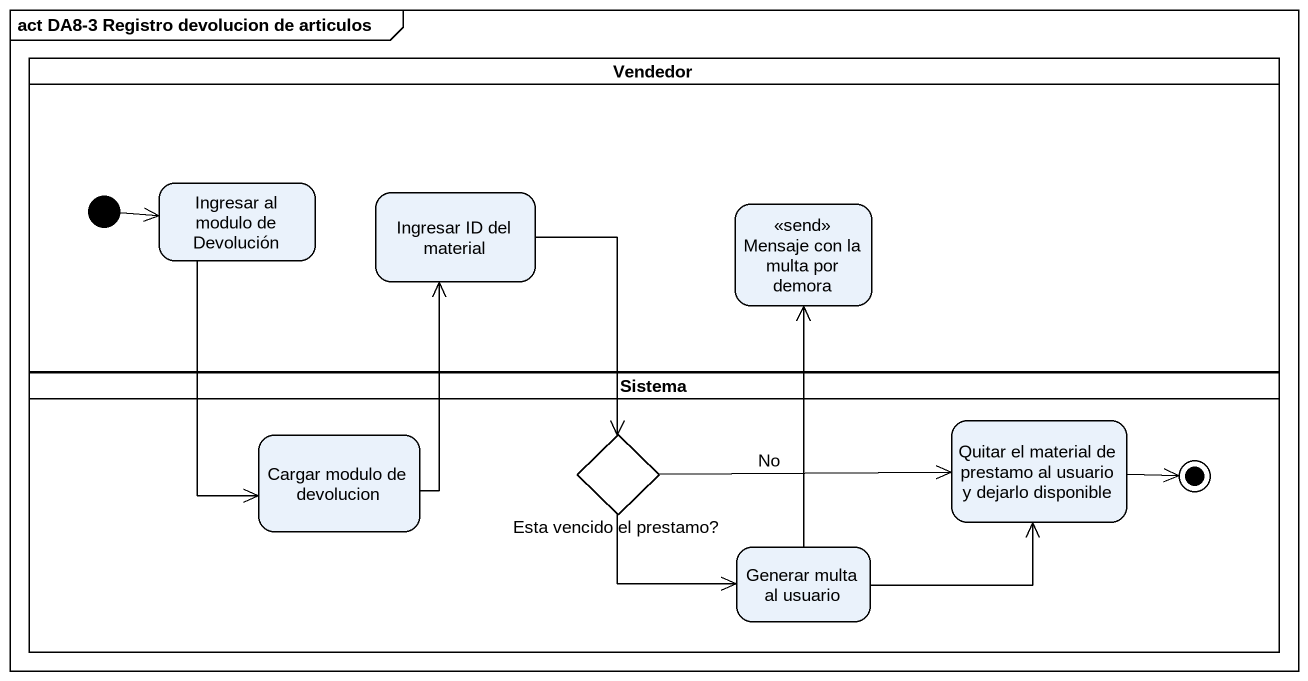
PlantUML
@startuml
mainframe act DA8-3 Registro devolucion de articulos
hide empty description
state Vendedor <<partition>> {
  state "Ingresar al modulo de Devolución" as Ingresar_al_modulo_de
  state "Ingresar ID del material" as Ingresar_ID_del_material
  state "Mensaje con la multa por demora" as Mensaje_con_la_multa_por <<send>>
  [*] -right-> Ingresar_al_modulo_de
}
state Sistema <<partition>> {
  state "Cargar modulo de devolucion" as Cargar_modulo_de_devolucion
  state "Esta vencido el prestamo?" as Esta_vencido_el_prestamo <<choice>>
  state "Quitar el material de prestamo al usuario y dejarlo disponible" as Quitar_el_material_de
  state "Generar multa al usuario" as Generar_multa_al_usuario
  Quitar_el_material_de -right-> [*]
}
Ingresar_al_modulo_de --> Cargar_modulo_de_devolucion
Ingresar_ID_del_material --> Esta_vencido_el_prestamo
Cargar_modulo_de_devolucion -up-> Ingresar_ID_del_material
Esta_vencido_el_prestamo -right-> Quitar_el_material_de : No
Esta_vencido_el_prestamo -right-> Generar_multa_al_usuario
Generar_multa_al_usuario -up-> Mensaje_con_la_multa_por
Generar_multa_al_usuario -right-> Quitar_el_material_de
@enduml
